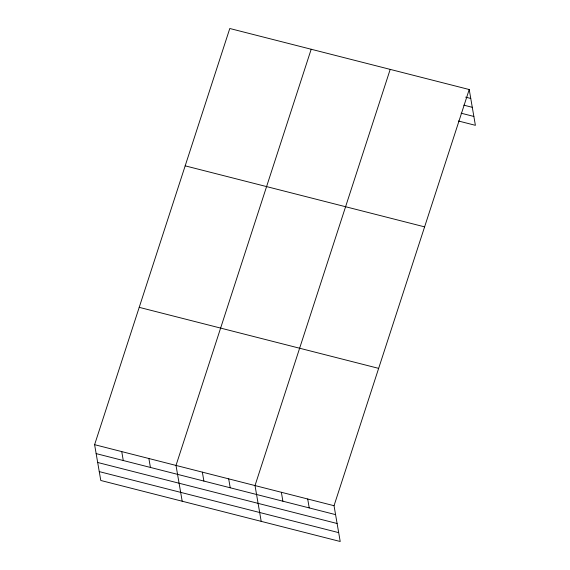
<?xml version="1.0" encoding="UTF-8"?>
<svg xmlns="http://www.w3.org/2000/svg" width="570" height="570" viewBox="0 0 570 570"><rect width="100%" height="100%" fill="white"/><g stroke="black" fill="none" stroke-linecap="round" stroke-linejoin="round"><path stroke-width="0.85" d="M469.217 89.526L334.034 505.711L340.212 541.5L100.783 480.474L94.606 444.678L229.788 28.5L469.217 89.526L475.394 125.322L458.408 120.99M311.192 49.248L176.009 465.434L182.193 501.222M390.201 69.39L255.018 485.569L261.203 521.365M465.661 97.149L470.756 98.453M463.795 105.151L472.288 107.317M461.123 113.202L473.862 116.451M185.172 165.841L424.607 226.867M139.215 307.344L378.644 368.37M94.606 444.678L334.034 505.711M96.145 453.606L335.573 514.632M97.677 462.477L337.105 523.502M99.251 471.611L338.687 532.636M307.693 498.992L309.239 507.92M281.359 492.28L282.898 501.208M228.684 478.857L230.223 487.785M202.343 472.145L203.889 481.073M148.877 458.515L150.416 467.443M121.738 451.597L123.277 460.524"/></g></svg>
